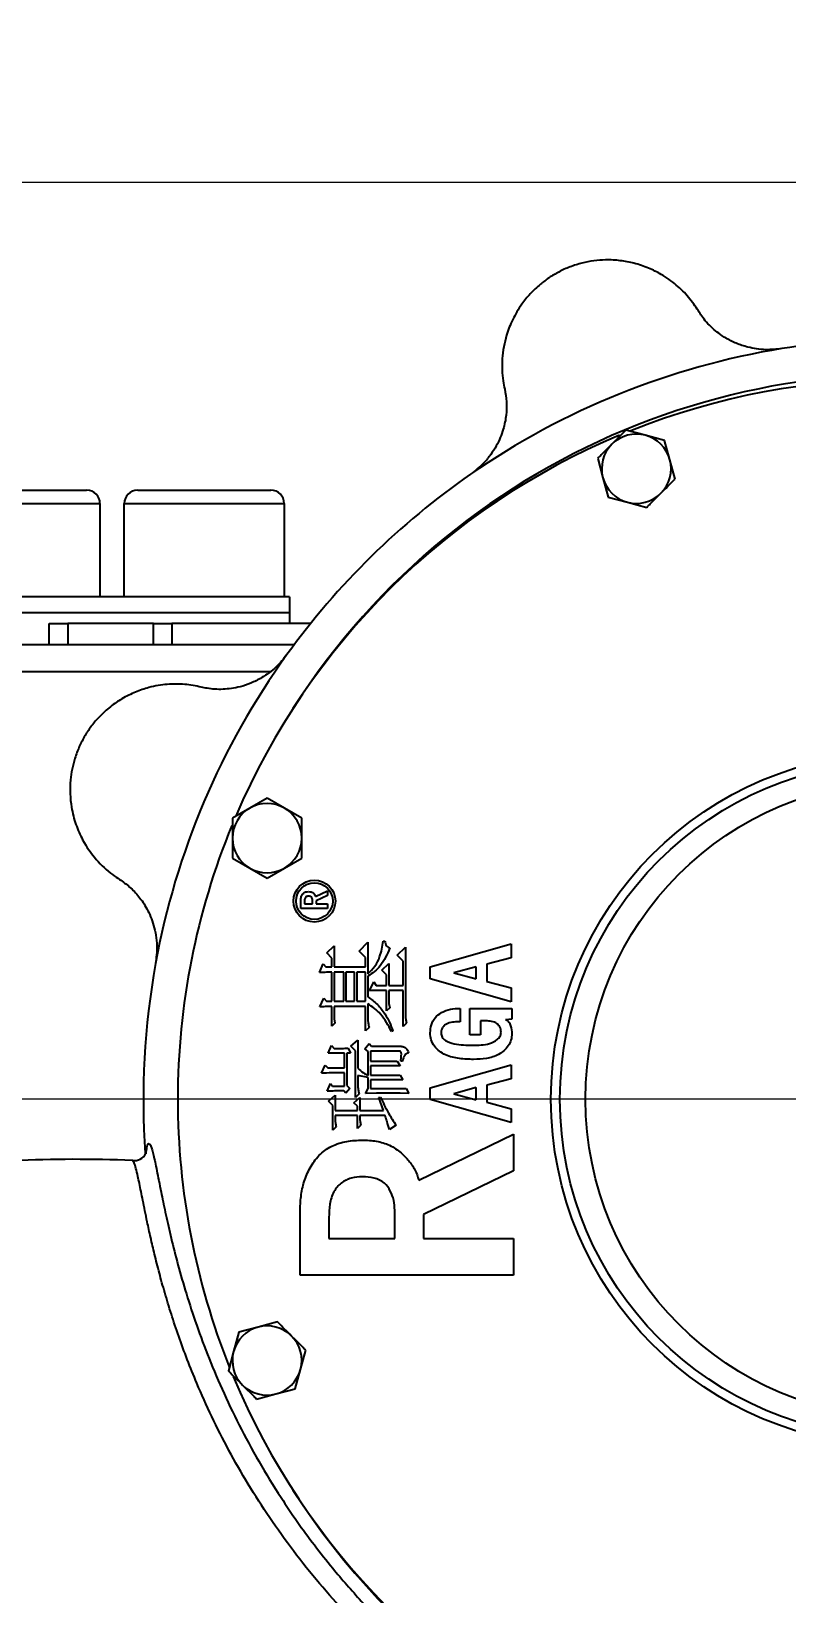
# Model space of a CAD drawing. Header units: millimetres. Extents: x 1756 to 4801, y 514 to 2668.
# Drawn here: x 2863.6 to 3005.3, y 993.8 to 1286.8 of the extents above; entities that cross this region are included whole.
import ezdxf

# ---------------------------------------------------------------- set-up
doc = ezdxf.new("R2010")
doc.units = ezdxf.units.MM
doc.layers.add('AM_5', color=3, linetype='Continuous', lineweight=25)
doc.styles.add('SLDTEXTSTYLE1', font='txt.shx', dxfattribs={"width": 0.7, "bigfont": 'gbcbig.shx'})
doc.dimstyles.new('SLDDIMSTYLE12$0', dxfattribs={"dimtxt": 12, "dimasz": 10, "dimexe": 0, "dimexo": 0.0625, "dimgap": 0.875, "dimtad": 1, "dimdec": 1, "dimlfac": 1.8, "dimrnd": 1e-09, "dimzin": 12, "dimdsep": 46, "dimtxsty": 'SLDTEXTSTYLE1', "dimcen": 0.09, "dimdle": 8.16, "dimclrd": 3, "dimclre": 3, "dimadec": 0, "dimazin": 3, "dimtfac": 1, "dimtdec": 1, "dimtofl": 0, "dimtmove": 0, "dimatfit": 3, "dimfxl": 0, "dimfrac": 2, "dimtolj": 1, "dimlwd": 5, "dimlwe": 5, "dimarcsym": 0})

# ---------------------------------------------------------------- blocks, each defined once
blk = doc.blocks.new('*D50')
at = {"layer": 'AM_5', "color": 3, "lineweight": 5, "transparency": 16777216}
blk.add_line((2510.08, 998.58), (2510.08, 1258.51), dxfattribs=at)
at = {"layer": 'AM_5', "color": 3, "linetype": 'Continuous', "lineweight": 5, "transparency": 16777216}
for p, q in [((2520.08, 1258.51), (3017.2, 1258.51)), ((3027.2, 1086.58), (3027.2, 1258.51))]:
    blk.add_line(p, q, dxfattribs=at)
at = {"layer": 'AM_5', "color": 3, "transparency": 16777216}
for points in [[(2520.08, 1260.18), (2520.08, 1256.85), (2510.08, 1258.51)], [(3017.2, 1260.18), (3017.2, 1256.85), (3027.2, 1258.51)]]:
    blk.add_solid(points, dxfattribs=at)
at = {"layer": 'Defpoints', "color": 0, "transparency": 16777216}
for p in [(3027.2, 1258.51), (3027.2, 1086.52), (2510.08, 998.52)]:
    blk.add_point(p, dxfattribs=at)
at = {"layer": 'AM_5', "color": 0, "transparency": 16777216, "insert": (2774.75, 1273.1), "char_height": 12, "width": 2.3333, "attachment_point": 5, "style": 'SLDTEXTSTYLE1'}
blk.add_mtext('\\A1;{\\H2.28571x;520}', dxfattribs=at)
blk = doc.blocks.new('*D54')
at = {"layer": 'AM_5', "color": 3, "lineweight": 5, "transparency": 16777216}
blk.add_line((3027.14, 1086.52), (2748.56, 1086.52), dxfattribs=at)
at = {"layer": 'AM_5', "color": 3, "linetype": 'Continuous', "lineweight": 5, "transparency": 16777216}
for p, q in [((2748.56, 1076.52), (2748.56, 757.64)), ((3025.24, 747.64), (2748.56, 747.64))]:
    blk.add_line(p, q, dxfattribs=at)
at = {"layer": 'AM_5', "color": 3, "transparency": 16777216}
for points in [[(2746.89, 1076.52), (2750.22, 1076.52), (2748.56, 1086.52)], [(2746.89, 757.64), (2750.22, 757.64), (2748.56, 747.64)]]:
    blk.add_solid(points, dxfattribs=at)
at = {"layer": 'Defpoints', "color": 0, "transparency": 16777216}
for p in [(3027.2, 1086.52), (2748.56, 747.64), (3025.3, 747.64)]:
    blk.add_point(p, dxfattribs=at)
at = {"layer": 'AM_5', "color": 0, "transparency": 16777216, "insert": (2733.97, 854.13), "char_height": 12, "attachment_point": 5, "rotation": 90, "style": 'SLDTEXTSTYLE1'}
blk.add_mtext('\\A1;{\\H2.28571x;340}', dxfattribs=at)

msp = doc.modelspace()

# ---------------------------------------------------------------- linework, layer by layer
at = {"color": 7, "linetype": 'Continuous', "lineweight": 25}
for p, q in [((2978.73, 1211.053), (2975.105, 1212.024)), ((2982.355, 1210.082), (2978.73, 1211.053)), ((2983.326, 1206.457), (2982.355, 1210.082)), ((2969.798, 1206.717), (2970.769, 1203.092)), ((2984.297, 1202.832), (2983.326, 1206.457)), ((2970.769, 1203.092), (2971.74, 1199.467)), ((2971.74, 1199.467), (2975.365, 1198.496)), ((2975.365, 1198.496), (2978.99, 1197.525)), ((2846.445, 1198.259), (2876.445, 1198.259)), ((2876.445, 1198.259), (2876.445, 1180.759)), ((2881.007, 1180.759), (2881.007, 1198.259)), ((2881.007, 1198.259), (2911.007, 1198.259)), ((2911.007, 1198.259), (2911.007, 1180.759)), ((2912.007, 1180.759), (2726.902, 1180.759)), ((2912.007, 1180.759), (2912.007, 1177.759)), ((2912.007, 1177.759), (2730.204, 1177.759)), ((2866.943, 1171.759), (2866.943, 1175.759)), ((2866.943, 1175.759), (2870.393, 1175.759)), ((2870.393, 1175.759), (2870.393, 1171.759)), ((2886.494, 1175.759), (2870.393, 1175.759)), ((2886.494, 1171.759), (2886.494, 1175.759)), ((2886.494, 1175.759), (2889.944, 1175.759)), ((2915.953, 1175.759), (2889.944, 1175.759)), ((2889.944, 1175.759), (2889.944, 1171.759)), ((2912.007, 1177.759), (2912.007, 1175.759)), ((2924.447, 1175.759), (2924.469, 1175.759)), ((2606.142, 1166.759), (2908.486, 1166.759)), ((2907.775, 1143.007), (2904.525, 1141.131)), ((2911.025, 1141.131), (2907.775, 1143.007)), ((2904.525, 1141.131), (2901.275, 1139.254)), ((2914.275, 1139.254), (2911.025, 1141.131)), ((2901.275, 1131.749), (2904.525, 1129.872)), ((2911.025, 1129.872), (2914.275, 1131.749)), ((2904.525, 1129.872), (2907.775, 1127.996)), ((2907.775, 1127.996), (2911.025, 1129.872)), ((2916.888, 1124.536), (2919.107, 1125.617)), ((2919.107, 1125.617), (2919.107, 1124.754)), ((2914.107, 1122.311), (2914.107, 1123.802)), ((2919.107, 1122.311), (2914.107, 1122.311)), ((2914.784, 1123.659), (2914.784, 1123.171)), ((2914.784, 1123.171), (2916.325, 1123.171)), ((2916.325, 1123.171), (2916.325, 1123.83)), ((2919.107, 1124.754), (2917.003, 1123.73)), ((2917.003, 1123.73), (2917.003, 1123.171)), ((2917.003, 1123.171), (2919.107, 1123.171)), ((2919.107, 1123.171), (2919.107, 1122.311)), ((2918.988, 1113.958), (2920.361, 1115.331)), ((2919.927, 1113.019), (2918.988, 1113.958)), ((2920.361, 1115.331), (2920.361, 1111.358)), ((2925.035, 1114.319), (2926.696, 1115.981)), ((2926.263, 1113.091), (2925.035, 1114.319)), ((2926.696, 1115.981), (2926.696, 1110.057)), ((2929.586, 1116.198), (2929.875, 1116.198)), ((2932.2, 1113.525), (2933.717, 1115.042)), ((2933.283, 1112.441), (2932.2, 1113.525)), ((2933.717, 1115.042), (2933.717, 1102.544)), ((2938.379, 1111.345), (2953.55, 1115.675)), ((2953.55, 1115.675), (2953.55, 1113.055)), ((2917.621, 1110.274), (2918.319, 1111.935)), ((2918.319, 1111.935), (2918.809, 1111.358)), ((2918.809, 1111.358), (2919.927, 1111.358)), ((2919.927, 1111.358), (2919.927, 1113.019)), ((2920.361, 1111.358), (2926.263, 1111.358)), ((2926.263, 1111.358), (2926.263, 1113.091)), ((2929.334, 1110.707), (2930.635, 1112.008)), ((2930.201, 1109.841), (2929.334, 1110.707)), ((2930.635, 1112.008), (2930.635, 1107.89)), ((2933.283, 1107.89), (2933.283, 1112.441)), ((2938.379, 1109.136), (2938.379, 1111.345)), ((2946.995, 1111.387), (2942.832, 1110.24)), ((2946.995, 1109.104), (2946.995, 1111.387)), ((2953.55, 1113.055), (2949.029, 1111.86)), ((2949.029, 1111.86), (2949.029, 1108.621)), ((2919.927, 1104.928), (2919.927, 1110.346)), ((2922.153, 1110.346), (2920.361, 1110.346)), ((2920.361, 1110.346), (2920.361, 1104.928)), ((2922.153, 1104.928), (2922.153, 1110.346)), ((2924.208, 1110.346), (2922.587, 1110.346)), ((2922.587, 1110.346), (2922.587, 1104.928)), ((2924.208, 1104.928), (2924.208, 1110.346)), ((2926.263, 1110.346), (2924.641, 1110.346)), ((2924.641, 1110.346), (2924.641, 1104.928)), ((2926.263, 1104.928), (2926.263, 1110.346)), ((2926.696, 1109.624), (2926.696, 1105.723)), ((2927.023, 1106.879), (2927.817, 1108.54)), ((2927.817, 1108.54), (2928.251, 1107.89)), ((2928.251, 1107.89), (2930.201, 1107.89)), ((2930.201, 1107.89), (2930.201, 1109.841)), ((2930.635, 1107.89), (2933.283, 1107.89)), ((2953.55, 1104.819), (2938.379, 1109.136)), ((2942.832, 1110.24), (2946.995, 1109.104)), ((2949.029, 1108.621), (2953.55, 1107.427)), ((2917.693, 1103.845), (2918.461, 1105.506)), ((2918.461, 1105.506), (2918.951, 1104.928)), ((2918.951, 1104.928), (2919.927, 1104.928)), ((2920.361, 1104.928), (2922.153, 1104.928)), ((2922.587, 1104.928), (2924.208, 1104.928)), ((2924.641, 1104.928), (2926.263, 1104.928)), ((2930.201, 1103.122), (2930.201, 1106.951)), ((2933.283, 1106.951), (2930.635, 1106.951)), ((2930.635, 1106.951), (2930.635, 1104.495)), ((2933.283, 1100.161), (2933.283, 1106.951)), ((2953.55, 1107.427), (2953.55, 1104.819)), ((2919.927, 1100.233), (2919.927, 1103.917)), ((2926.263, 1103.917), (2920.361, 1103.917)), ((2920.361, 1103.917), (2920.361, 1101.605)), ((2926.263, 1099.366), (2926.263, 1103.917)), ((2926.696, 1104.423), (2926.696, 1101.75)), ((2930.779, 1103.7), (2930.201, 1103.122)), ((2930.635, 1104.495), (2930.779, 1103.7)), ((2943.994, 1103.573), (2943.994, 1101.078)), ((2945.8, 1098.605), (2945.8, 1103.573)), ((2945.8, 1103.573), (2953.72, 1103.573)), ((2953.72, 1103.573), (2953.72, 1101.545)), ((2920.505, 1100.811), (2919.927, 1100.233)), ((2920.361, 1101.605), (2920.505, 1100.811)), ((2926.913, 1100.016), (2926.263, 1099.366)), ((2931.392, 1099.294), (2931.103, 1099.221)), ((2933.933, 1100.811), (2933.283, 1100.161)), ((2948.566, 1101.248), (2947.835, 1101.248)), ((2947.835, 1101.248), (2947.835, 1098.605)), ((2953.72, 1101.545), (2952.526, 1101.396)), ((2919.218, 1095.176), (2919.868, 1096.621)), ((2919.868, 1096.621), (2920.374, 1096.043)), ((2922.975, 1096.115), (2923.408, 1095.176)), ((2923.512, 1096.476), (2924.813, 1097.632)), ((2924.379, 1095.609), (2923.512, 1096.476)), ((2924.813, 1097.632), (2924.813, 1092.359)), ((2926.126, 1095.971), (2926.921, 1096.982)), ((2926.776, 1095.465), (2926.126, 1095.971)), ((2926.921, 1096.982), (2927.352, 1096.476)), ((2927.352, 1096.476), (2932.604, 1096.476)), ((2947.835, 1098.605), (2945.8, 1098.605)), ((2922.324, 1095.176), (2919.218, 1095.176)), ((2922.324, 1092.431), (2922.324, 1095.176)), ((2922.758, 1095.176), (2922.758, 1089.108)), ((2923.408, 1095.176), (2922.758, 1095.176)), ((2924.379, 1086.869), (2924.379, 1095.609)), ((2926.776, 1090.986), (2926.776, 1095.465)), ((2932.531, 1095.537), (2927.21, 1095.537)), ((2927.21, 1095.537), (2927.21, 1093.659)), ((2927.21, 1093.659), (2932.194, 1093.659)), ((2932.194, 1093.659), (2932.772, 1092.792)), ((2933.179, 1093.659), (2932.89, 1093.659)), ((2938.379, 1088.679), (2953.55, 1093.009)), ((2953.55, 1093.009), (2953.55, 1090.389)), ((2917.963, 1091.42), (2918.691, 1092.937)), ((2918.691, 1092.937), (2919.199, 1092.431)), ((2919.199, 1092.431), (2922.324, 1092.431)), ((2922.324, 1088.963), (2922.324, 1091.492)), ((2926.776, 1090.625), (2924.813, 1090.986)), ((2924.813, 1090.986), (2924.813, 1089.252)), ((2926.776, 1088.53), (2926.776, 1090.625)), ((2932.772, 1092.792), (2927.21, 1092.792)), ((2927.21, 1092.792), (2927.21, 1091.058)), ((2927.21, 1091.058), (2932.772, 1091.058)), ((2933.278, 1090.192), (2927.21, 1090.192)), ((2927.21, 1090.192), (2927.21, 1088.53)), ((2932.772, 1091.058), (2933.278, 1090.192)), ((2953.55, 1090.389), (2949.029, 1089.194)), ((2919.074, 1088.024), (2919.652, 1089.469)), ((2919.304, 1086.146), (2920.532, 1087.302)), ((2919.652, 1089.469), (2920.085, 1088.963)), ((2920.085, 1088.963), (2922.324, 1088.963)), ((2920.532, 1087.302), (2920.532, 1084.412)), ((2922.541, 1087.663), (2922.18, 1088.097)), ((2923.336, 1088.53), (2922.541, 1087.663)), ((2922.758, 1089.108), (2923.336, 1088.53)), ((2925.029, 1087.519), (2924.379, 1086.869)), ((2926.271, 1087.591), (2926.776, 1088.53)), ((2928.288, 1087.663), (2926.271, 1087.591)), ((2927.21, 1088.53), (2933.899, 1088.53)), ((2932.748, 1087.663), (2928.288, 1087.663)), ((2934.402, 1087.591), (2932.748, 1087.663)), ((2933.899, 1088.53), (2934.402, 1087.591)), ((2938.379, 1086.471), (2938.379, 1088.679)), ((2946.995, 1088.721), (2942.832, 1087.574)), ((2942.832, 1087.574), (2946.995, 1086.438)), ((2946.995, 1086.438), (2946.995, 1088.721)), ((2949.029, 1089.194), (2949.029, 1085.955)), ((2920.098, 1085.352), (2919.304, 1086.146)), ((2920.098, 1080.728), (2920.098, 1085.352)), ((2920.532, 1084.412), (2924.722, 1084.412)), ((2924.072, 1085.857), (2925.155, 1086.869)), ((2924.722, 1085.207), (2924.072, 1085.857)), ((2924.722, 1084.412), (2924.722, 1085.207)), ((2925.155, 1086.869), (2925.155, 1084.412)), ((2925.155, 1084.412), (2929.634, 1084.412)), ((2928.767, 1086.869), (2929.056, 1086.941)), ((2929.634, 1084.412), (2928.767, 1086.869)), ((2953.55, 1082.153), (2938.379, 1086.471)), ((2949.029, 1085.955), (2953.55, 1084.761)), ((2953.55, 1084.761), (2953.55, 1082.153)), ((2920.749, 1081.378), (2920.098, 1080.728)), ((2924.722, 1083.473), (2920.532, 1083.473)), ((2920.532, 1083.473), (2920.532, 1083.112)), ((2924.722, 1081.017), (2924.722, 1083.473)), ((2925.372, 1081.667), (2924.722, 1081.017)), ((2929.923, 1083.473), (2925.155, 1083.473)), ((2925.155, 1083.473), (2925.155, 1083.401)), ((2932.018, 1081.667), (2930.717, 1080.873)), ((2936.224, 1071.367), (2953.978, 1080.013)), ((2953.978, 1080.013), (2953.978, 1073.11)), ((2953.978, 1073.11), (2937.142, 1064.92)), ((2913.978, 1053.57), (2913.978, 1065.495)), ((2919.396, 1064.353), (2919.396, 1060.447)), ((2931.725, 1060.447), (2931.725, 1065.718)), ((2937.142, 1064.92), (2937.142, 1060.447)), ((2919.396, 1060.447), (2931.725, 1060.447)), ((2937.142, 1060.447), (2953.978, 1060.447)), ((2953.978, 1060.447), (2953.978, 1053.57)), ((2953.978, 1053.57), (2913.978, 1053.57)), ((2906.092, 1043.813), (2902.467, 1042.842)), ((2909.717, 1044.784), (2906.092, 1043.813)), ((2902.467, 1042.842), (2901.496, 1039.217)), ((2901.496, 1039.217), (2900.525, 1035.592)), ((2914.053, 1035.852), (2915.024, 1039.477)), ((2913.082, 1032.227), (2914.053, 1035.852)), ((2909.457, 1031.256), (2913.082, 1032.227)), ((2905.832, 1030.285), (2909.457, 1031.256))]:
    msp.add_line(p, q, dxfattribs=at)
for centre, radius in [((3026.031, 1086.518), 65), ((3026.031, 1086.518), 63.318), ((3027.201, 1086.518), 59.677), ((2916.666, 1123.694), 3.931), ((2916.666, 1123.694), 3.435)]:
    msp.add_circle(centre, radius, dxfattribs=at)
for centre, radius, start, end in [((3027.201, 1086.518), 142.619, 79.72319, 99.21632), ((3027.201, 1086.518), 142.619, 99.21632, 124.72319), ((3027.201, 1086.518), 135.984, 75.70908, 147.39827), ((3026.031, 1086.518), 135, 67.67066, 111.75176), ((3026.031, 1086.518), 135, 112.71649, 156.82438), ((2977.048, 1204.775), 6.5, 75, 135), ((2977.048, 1204.775), 6.5, 15, 75), ((2977.048, 1204.775), 6.5, 135, 195), ((2977.048, 1204.775), 6.5, 315, 15), ((3027.201, 1086.518), 142.619, 124.72319, 144.21632), ((2977.048, 1204.775), 6.5, 195, 255), ((2873.945, 1198.259), 2.5, 0, 90), ((2883.507, 1198.259), 2.5, 90, 180), ((2908.507, 1198.259), 2.5, 0, 90), ((2977.048, 1204.775), 6.5, 255, 315), ((3027.201, 1086.518), 142.619, 144.21632, 169.72319), ((2907.775, 1135.502), 6.5, 120, 180), ((2907.775, 1135.502), 6.5, 60, 120), ((2907.775, 1135.502), 6.5, 0, 60), ((3026.031, 1086.518), 135, 157.638, 180), ((2907.775, 1135.502), 6.5, 180, 240), ((2907.775, 1135.502), 6.5, 300, 0), ((3027.201, 1086.518), 135.984, 212.60173, 21.68503), ((2907.775, 1135.502), 6.5, 240, 300), ((3027.201, 1086.518), 142.619, 169.72319, 184.08184), ((3026.031, 1086.518), 135, 180, 201.81807), ((2882.836, 1077.511), 2.494, 262.39523, 333.25086), ((2871.866, 822.973), 252.291, 87.58259, 92.65925), ((2907.775, 1037.535), 6.5, 105, 165), ((2907.775, 1037.535), 6.5, 45, 105), ((2907.775, 1037.535), 6.5, 345, 45), ((2907.775, 1037.535), 6.5, 165, 225), ((3026.031, 1086.518), 135, 202.64746, 246.75913), ((2907.775, 1037.535), 6.5, 285, 345), ((2907.775, 1037.535), 6.5, 225, 285)]:
    msp.add_arc(centre, radius, start, end, dxfattribs=at)
for points, knots in [([(2988.683, 1234.357), (2988.107, 1235.22), (2986.952, 1236.947), (2984.62, 1239.267), (2982.056, 1241.103), (2979.36, 1242.458), (2976.789, 1243.33), (2974.081, 1243.847), (2971.531, 1243.985), (2969.093, 1243.801), (2966.846, 1243.379), (2964.609, 1242.67), (2962.525, 1241.733), (2960.66, 1240.618), (2958.831, 1239.254), (2957.086, 1237.586), (2955.281, 1235.356), (2953.757, 1232.747), (2952.427, 1229.285), (2951.753, 1225.374), (2951.885, 1222.033), (2952.249, 1220.208), (2952.351, 1219.7)], [0, 0, 0, 0, 0.0704817, 0.1411253, 0.2114397, 0.262002, 0.312511, 0.3555757, 0.3985696, 0.430653, 0.4627062, 0.4949602, 0.5272108, 0.5564321, 0.5856728, 0.6253972, 0.6651816, 0.7232176, 0.7813627, 0.8729283, 0.9646568, 1, 1, 1, 1]), ([(3004.358, 1227.296), (3003.342, 1227.189), (3001.698, 1227.017), (2999.577, 1227.23), (2997.676, 1227.607), (2995.731, 1228.27), (2993.421, 1229.44), (2991.188, 1231.129), (2989.608, 1232.914), (2988.889, 1234.036), (2988.683, 1234.357)], [0, 0, 0, 0, 0.1281278, 0.2070687, 0.2861351, 0.404738, 0.5235866, 0.7217864, 0.9203618, 1, 1, 1, 1]), ([(2952.351, 1219.7), (2952.489, 1218.924), (2952.767, 1217.37), (2952.693, 1214.849), (2952.15, 1212.089), (2951.142, 1209.58), (2949.798, 1207.458), (2948.303, 1205.586), (2946.843, 1204.434), (2945.963, 1203.738)], [0, 0, 0, 0, 0.1638594, 0.3281213, 0.4914407, 0.6743603, 0.7670388, 0.8595026, 1, 1, 1, 1]), ([(2975.105, 1212.024), (2975.081, 1212.001), (2974.207, 1211.126), (2973.317, 1210.237), (2972.451, 1209.371)], [0, 0, 0, 0, 0.0269953, 1, 1, 1, 1]), ([(2972.451, 1209.371), (2971.786, 1208.706), (2970.896, 1207.816), (2970.02, 1206.939), (2969.798, 1206.717)], [0, 0, 0, 0, 0.74693332, 1, 1, 1, 1]), ([(2981.644, 1200.178), (2982.51, 1201.044), (2983.399, 1201.934), (2984.274, 1202.808), (2984.297, 1202.832)], [0, 0, 0, 0, 0.9730048, 1, 1, 1, 1]), ([(2852.307, 1200.759), (2852.857, 1200.759), (2853.989, 1200.759), (2856.087, 1200.759), (2858.459, 1200.759), (2861.011, 1200.759), (2863.58, 1200.759), (2866.01, 1200.759), (2868.17, 1200.759), (2870.022, 1200.759), (2871.579, 1200.759), (2872.835, 1200.759), (2873.643, 1200.759), (2874.002, 1200.759), (2873.92, 1200.759), (2873.908, 1200.759)], [0, 0, 0, 0, 0.0765593, 0.1577045, 0.2422232, 0.3285356, 0.4148479, 0.4993666, 0.5805118, 0.6570711, 0.7336304, 0.8147756, 0.8992943, 0.9856067, 1, 1, 1, 1]), ([(2883.538, 1200.759), (2883.552, 1200.759), (2883.585, 1200.759), (2884.175, 1200.759), (2885.247, 1200.759), (2886.804, 1200.759), (2888.745, 1200.759), (2890.944, 1200.759), (2893.248, 1200.759), (2894.815, 1200.759), (2895.576, 1200.759)], [0, 0, 0, 0, 0.0967106, 0.2229744, 0.3544874, 0.4887913, 0.6230952, 0.7546082, 0.880872, 1, 1, 1, 1]), ([(2895.576, 1200.759), (2896.339, 1200.759), (2897.911, 1200.759), (2900.264, 1200.759), (2902.542, 1200.759), (2904.597, 1200.759), (2906.286, 1200.759), (2907.532, 1200.759), (2908.25, 1200.759), (2908.548, 1200.759), (2908.485, 1200.759), (2908.475, 1200.759)], [0, 0, 0, 0, 0.1140161, 0.2348618, 0.3607315, 0.4892723, 0.6178131, 0.7436828, 0.8645284, 0.9785445, 1, 1, 1, 1]), ([(2978.99, 1197.525), (2979.212, 1197.747), (2980.089, 1198.623), (2980.979, 1199.513), (2981.644, 1200.178)], [0, 0, 0, 0, 0.2530667, 1, 1, 1, 1]), ([(2912.859, 1171.759), (2909.398, 1171.759), (2901.846, 1171.759), (2888.788, 1171.759), (2873.55, 1171.759), (2856.576, 1171.759), (2839.071, 1171.759), (2822.367, 1171.759), (2806.665, 1171.759), (2792.094, 1171.759), (2777.523, 1171.759), (2763.028, 1171.759), (2749.169, 1171.759), (2740.221, 1171.759), (2736.016, 1171.759)], [0.18851236, 0.18851236, 0.18851236, 0.18851236, 0.24311018, 0.30563263, 0.38464547, 0.46431799, 0.54443646, 0.62477977, 0.68905549, 0.75320203, 0.81712732, 0.88074072, 0.94395346, 1, 1, 1, 1]), ([(2911.504, 1169.911), (2910.86, 1169.117), (2909.82, 1167.833), (2908.169, 1166.484), (2906.559, 1165.406), (2904.714, 1164.5), (2902.254, 1163.694), (2899.481, 1163.309), (2897.101, 1163.454), (2895.799, 1163.739), (2895.427, 1163.82)], [0, 0, 0, 0, 0.1281278, 0.2070687, 0.2861351, 0.404738, 0.5235866, 0.7217864, 0.9203618, 1, 1, 1, 1]), ([(2895.427, 1163.82), (2894.409, 1164.022), (2892.371, 1164.428), (2889.082, 1164.418), (2885.971, 1163.905), (2883.106, 1162.956), (2880.672, 1161.755), (2878.391, 1160.205), (2876.49, 1158.5), (2874.896, 1156.645), (2873.607, 1154.758), (2872.526, 1152.675), (2871.714, 1150.539), (2871.184, 1148.432), (2870.855, 1146.174), (2870.801, 1143.761), (2871.102, 1140.908), (2871.869, 1137.985), (2873.376, 1134.596), (2875.665, 1131.354), (2878.121, 1129.085), (2879.669, 1128.052), (2880.1, 1127.765)], [0, 0, 0, 0, 0.0704817, 0.1411253, 0.2114397, 0.262002, 0.312511, 0.3555757, 0.3985696, 0.430653, 0.4627062, 0.4949602, 0.5272108, 0.5564321, 0.5856728, 0.6253972, 0.6651816, 0.7232176, 0.7813627, 0.8729283, 0.9646568, 1, 1, 1, 1]), ([(2901.275, 1139.254), (2901.275, 1139.221), (2901.275, 1137.984), (2901.275, 1136.726), (2901.275, 1135.502)], [0, 0, 0, 0, 0.0269953, 1, 1, 1, 1]), ([(2914.275, 1135.502), (2914.275, 1136.726), (2914.275, 1137.984), (2914.275, 1139.221), (2914.275, 1139.254)], [0, 0, 0, 0, 0.97300478, 1, 1, 1, 1]), ([(2901.275, 1135.502), (2901.275, 1134.561), (2901.275, 1133.302), (2901.275, 1132.062), (2901.275, 1131.749)], [0, 0, 0, 0, 0.7469333, 1, 1, 1, 1]), ([(2914.275, 1131.749), (2914.275, 1132.062), (2914.275, 1133.302), (2914.275, 1134.561), (2914.275, 1135.502)], [0, 0, 0, 0, 0.2530667, 1, 1, 1, 1]), ([(2880.1, 1127.765), (2880.746, 1127.314), (2882.041, 1126.412), (2883.772, 1124.576), (2885.34, 1122.241), (2886.401, 1119.754), (2886.951, 1117.304), (2887.217, 1114.923), (2887.001, 1113.076), (2886.87, 1111.962)], [0, 0, 0, 0, 0.1638594, 0.3281213, 0.4914407, 0.6743603, 0.7670388, 0.8595026, 1, 1, 1, 1]), ([(2914.107, 1123.802), (2914.123, 1124.038), (2914.154, 1124.508), (2914.472, 1125.114), (2915.011, 1125.442), (2915.382, 1125.464), (2915.569, 1125.475)], [0, 0, 0, 0, 0.2807585, 0.5601549, 0.7794399, 1, 1, 1, 1]), ([(2915.569, 1125.475), (2915.733, 1125.466), (2916.061, 1125.447), (2916.465, 1125.212), (2916.754, 1124.899), (2916.843, 1124.657), (2916.888, 1124.536)], [0, 0, 0, 0, 0.2803151, 0.5594507, 0.780022, 1, 1, 1, 1]), ([(2915.569, 1124.614), (2915.48, 1124.609), (2915.304, 1124.598), (2915.061, 1124.48), (2914.806, 1124.178), (2914.793, 1123.873), (2914.784, 1123.659)], [0, 0, 0, 0, 0.1874919, 0.3742932, 0.5609864, 1, 1, 1, 1]), ([(2916.325, 1123.83), (2916.315, 1123.946), (2916.295, 1124.176), (2916.123, 1124.472), (2915.842, 1124.601), (2915.66, 1124.61), (2915.569, 1124.614)], [0, 0, 0, 0, 0.2805191, 0.5597554, 0.7792183, 1, 1, 1, 1]), ([(2926.696, 1110.057), (2927.164, 1110.511), (2928.101, 1111.42), (2929.13, 1113.543), (2929.413, 1115.19), (2929.586, 1116.198)], [0, 0, 0, 0, 0.2800467, 0.5599854, 1, 1, 1, 1]), ([(2930.814, 1114.897), (2930.565, 1114.308), (2930.068, 1113.131), (2929.094, 1111.637), (2927.987, 1110.406), (2927.126, 1109.884), (2926.696, 1109.624)], [0, 0, 0, 0, 0.2802334, 0.5603462, 0.7802785, 1, 1, 1, 1]), ([(2929.875, 1116.198), (2929.951, 1115.884), (2930.056, 1115.447), (2930.454, 1115.016), (2930.694, 1114.937), (2930.814, 1114.897)], [0, 0, 0, 0, 0.55956435, 0.78005034, 1, 1, 1, 1]), ([(2919.927, 1110.346), (2919.496, 1110.343), (2918.727, 1110.338), (2917.959, 1110.293), (2917.621, 1110.274)], [0, 0, 0, 0, 0.5600064, 1, 1, 1, 1]), ([(2926.696, 1105.723), (2927.314, 1105.278), (2928.548, 1104.387), (2929.827, 1102.679), (2930.796, 1100.982), (2931.193, 1099.857), (2931.392, 1099.294)], [0, 0, 0, 0, 0.2797651, 0.559635, 0.7798429, 1, 1, 1, 1]), ([(2930.201, 1106.951), (2929.608, 1106.948), (2928.548, 1106.944), (2927.489, 1106.899), (2927.023, 1106.879)], [0, 0, 0, 0, 0.5600049, 1, 1, 1, 1]), ([(2919.927, 1103.917), (2919.51, 1103.913), (2918.765, 1103.905), (2918.02, 1103.863), (2917.693, 1103.845)], [0, 0, 0, 0, 0.5599859, 1, 1, 1, 1]), ([(2931.103, 1099.221), (2930.815, 1099.802), (2930.239, 1100.962), (2929.165, 1102.419), (2927.988, 1103.608), (2927.127, 1104.151), (2926.696, 1104.423)], [0, 0, 0, 0, 0.28018043, 0.56014278, 0.7802496, 1, 1, 1, 1]), ([(2933.717, 1102.544), (2933.726, 1102.217), (2933.742, 1101.631), (2933.875, 1101.061), (2933.933, 1100.811)], [0, 0, 0, 0, 0.55995133, 1, 1, 1, 1]), ([(2938.379, 1098.982), (2938.414, 1099.493), (2938.483, 1100.514), (2939.253, 1101.896), (2940.559, 1102.889), (2942.19, 1103.488), (2943.392, 1103.544), (2943.994, 1103.573)], [0, 0, 0, 0, 0.1867586, 0.3729226, 0.5594709, 0.7795025, 1, 1, 1, 1]), ([(2926.696, 1101.75), (2926.705, 1101.422), (2926.721, 1100.837), (2926.854, 1100.267), (2926.913, 1100.016)], [0, 0, 0, 0, 0.5599513, 1, 1, 1, 1]), ([(2946.518, 1093.998), (2945.627, 1094.025), (2943.846, 1094.079), (2941.645, 1094.604), (2940.083, 1095.486), (2939.111, 1096.424), (2938.476, 1097.64), (2938.411, 1098.534), (2938.379, 1098.982)], [0, 0, 0, 0, 0.2504027, 0.5002943, 0.6253666, 0.7502877, 0.8750808, 1, 1, 1, 1]), ([(2943.994, 1101.078), (2943.605, 1101.068), (2942.827, 1101.048), (2941.858, 1100.863), (2941.158, 1100.506), (2940.728, 1100.1), (2940.452, 1099.568), (2940.424, 1099.177), (2940.411, 1098.982)], [0, 0, 0, 0, 0.2504694, 0.5004704, 0.6255057, 0.7504214, 0.8751012, 1, 1, 1, 1]), ([(2940.411, 1098.982), (2940.461, 1098.691), (2940.561, 1098.108), (2941.482, 1097.316), (2943.436, 1096.695), (2945.182, 1096.676), (2946.348, 1096.664)], [0, 0, 0, 0, 0.1239553, 0.2488066, 0.4983555, 1, 1, 1, 1]), ([(2946.348, 1096.664), (2946.88, 1096.675), (2947.945, 1096.697), (2949.543, 1096.892), (2950.758, 1097.49), (2951.525, 1098.274), (2951.634, 1098.802), (2951.689, 1099.065)], [0, 0, 0, 0, 0.2511391, 0.5020492, 0.7508155, 0.8760001, 1, 1, 1, 1]), ([(2951.689, 1099.065), (2951.646, 1099.43), (2951.582, 1099.977), (2951.115, 1100.543), (2950.534, 1100.973), (2949.641, 1101.21), (2948.925, 1101.236), (2948.566, 1101.248)], [0, 0, 0, 0, 0.2484522, 0.3736486, 0.4989325, 0.7490564, 1, 1, 1, 1]), ([(2952.526, 1101.396), (2952.591, 1101.397), (2952.72, 1101.4), (2952.938, 1101.25), (2953.217, 1100.903), (2953.602, 1100.085), (2953.673, 1099.32), (2953.72, 1098.811)], [0, 0, 0, 0, 0.0622525, 0.1247705, 0.2498639, 0.5004423, 1, 1, 1, 1]), ([(2920.374, 1096.043), (2920.86, 1096.043), (2921.727, 1096.043), (2922.593, 1096.093), (2922.975, 1096.115)], [0, 0, 0, 0, 0.5600301, 1, 1, 1, 1]), ([(2932.604, 1096.476), (2932.82, 1096.473), (2933.251, 1096.465), (2933.963, 1096.082), (2934.19, 1095.564), (2934.329, 1095.248)], [0, 0, 0, 0, 0.2811061, 0.5611061, 1, 1, 1, 1]), ([(2953.72, 1098.811), (2953.685, 1098.407), (2953.614, 1097.599), (2952.845, 1096.155), (2951.301, 1094.764), (2948.932, 1094.083), (2947.324, 1094.026), (2946.518, 1093.998)], [0, 0, 0, 0, 0.1250911, 0.2501912, 0.4992688, 0.7492411, 1, 1, 1, 1]), ([(2932.89, 1093.659), (2932.904, 1094.013), (2932.924, 1094.545), (2932.997, 1095.138), (2932.899, 1095.393), (2932.761, 1095.519), (2932.623, 1095.53), (2932.531, 1095.537)], [0, 0, 0, 0, 0.5004533, 0.7502288, 0.8130544, 0.8755102, 1, 1, 1, 1]), ([(2934.329, 1095.248), (2934.143, 1095.182), (2933.769, 1095.051), (2933.372, 1094.44), (2933.252, 1093.955), (2933.179, 1093.659)], [0, 0, 0, 0, 0.2783697, 0.5585894, 1, 1, 1, 1]), ([(2922.324, 1091.492), (2921.51, 1091.492), (2920.056, 1091.491), (2918.603, 1091.441), (2917.963, 1091.42)], [0, 0, 0, 0, 0.5600095, 1, 1, 1, 1]), ([(2924.813, 1092.359), (2925.141, 1092.048), (2925.728, 1091.491), (2926.456, 1091.141), (2926.776, 1090.986)], [0, 0, 0, 0, 0.5590985, 1, 1, 1, 1]), ([(2922.18, 1088.097), (2921.6, 1088.095), (2920.564, 1088.093), (2919.529, 1088.045), (2919.074, 1088.024)], [0, 0, 0, 0, 0.5600083, 1, 1, 1, 1]), ([(2924.813, 1089.252), (2924.822, 1088.925), (2924.838, 1088.339), (2924.971, 1087.769), (2925.029, 1087.519)], [0, 0, 0, 0, 0.5599513, 1, 1, 1, 1]), ([(2929.056, 1086.941), (2929.528, 1085.908), (2930.371, 1084.068), (2931.515, 1082.4), (2932.018, 1081.667)], [0, 0, 0, 0, 0.56088301, 1, 1, 1, 1]), ([(2920.532, 1083.112), (2920.541, 1082.784), (2920.557, 1082.199), (2920.69, 1081.629), (2920.749, 1081.378)], [0, 0, 0, 0, 0.55995133, 1, 1, 1, 1]), ([(2925.155, 1083.401), (2925.164, 1083.073), (2925.18, 1082.488), (2925.313, 1081.918), (2925.372, 1081.667)], [0, 0, 0, 0, 0.5599513, 1, 1, 1, 1]), ([(2930.717, 1080.873), (2930.578, 1081.361), (2930.328, 1082.232), (2930.047, 1083.094), (2929.923, 1083.473)], [0, 0, 0, 0, 0.559991, 1, 1, 1, 1]), ([(2913.978, 1065.495), (2914.01, 1066.439), (2914.074, 1068.325), (2914.663, 1071.11), (2915.763, 1073.73), (2917.433, 1076.107), (2919.842, 1077.844), (2922.706, 1078.752), (2924.683, 1078.837), (2925.672, 1078.88)], [0, 0, 0, 0, 0.1401753, 0.280303, 0.420371, 0.5603153, 0.706657, 0.85322, 1, 1, 1, 1]), ([(2925.672, 1078.88), (2926.543, 1078.841), (2928.283, 1078.762), (2930.817, 1078.011), (2932.862, 1076.651), (2934.4, 1075.023), (2935.614, 1073.338), (2936.02, 1072.024), (2936.224, 1071.367)], [0, 0, 0, 0, 0.1867439, 0.3732657, 0.5596165, 0.7064652, 0.8533715, 1, 1, 1, 1]), ([(2885.096, 1076.318), (2885.142, 1076.751), (2885.265, 1077.888), (2885.578, 1078.378), (2885.986, 1077.92), (2886.476, 1076.211), (2887.08, 1073.332), (2887.802, 1069.628), (2888.655, 1065.468), (2889.626, 1061.12), (2890.846, 1056.225), (2892.374, 1050.807), (2894.251, 1044.961), (2896.537, 1038.725), (2899.267, 1032.192), (2902.472, 1025.455), (2906.161, 1018.622), (2909.858, 1012.57), (2913.396, 1007.334), (2916.634, 1002.906), (2920.61, 997.881), (2925.448, 992.325), (2931.168, 986.464), (2937.211, 980.936), (2943.425, 975.862), (2949.86, 971.175), (2956.349, 966.969), (2962.959, 963.168), (2970.279, 959.448), (2978.383, 955.927), (2987.175, 952.733), (2992.942, 951.139), (2995.831, 950.341)], [0, 0, 0, 0, 0.0260755, 0.068472, 0.110802, 0.1531098, 0.1954668, 0.2377341, 0.2695275, 0.3011026, 0.332991, 0.3646388, 0.3963559, 0.4278961, 0.4596743, 0.4914516, 0.523018, 0.5548504, 0.5758832, 0.5971224, 0.6186428, 0.6500297, 0.6821661, 0.7136009, 0.745887, 0.7773261, 0.8096086, 0.8409322, 0.8729902, 0.9148954, 0.957384, 1, 1, 1, 1]), ([(2933.839, 979.378), (2931.912, 981.083), (2928.088, 984.468), (2922.671, 989.959), (2917.519, 995.727), (2912.693, 1001.766), (2908.233, 1007.999), (2904.187, 1014.326), (2900.56, 1020.694), (2897.342, 1027.057), (2894.795, 1032.745), (2892.775, 1037.767), (2891.187, 1042.101), (2889.786, 1046.304), (2888.586, 1050.258), (2887.545, 1054.017), (2886.672, 1057.458), (2885.921, 1060.672), (2885.336, 1063.356), (2884.86, 1065.65), (2884.476, 1067.551), (2884.136, 1069.256), (2883.831, 1070.766), (2883.51, 1072.283), (2883.174, 1073.7), (2882.835, 1074.693), (2882.613, 1075.136), (2882.514, 1075.022), (2882.507, 1075.014)], [0, 0, 0, 0, 0.0480954, 0.0954717, 0.1424738, 0.1905592, 0.2379894, 0.2849148, 0.3322397, 0.3795362, 0.4272326, 0.4621107, 0.4977858, 0.5328379, 0.5690464, 0.6037861, 0.6400248, 0.6744622, 0.710758, 0.7382559, 0.7672237, 0.7957038, 0.8238511, 0.8536795, 0.8978242, 0.9453463, 0.9962478, 1, 1, 1, 1]), ([(2925.672, 1071.994), (2924.966, 1071.951), (2923.556, 1071.866), (2921.605, 1070.914), (2920.124, 1069.165), (2919.48, 1066.838), (2919.424, 1065.182), (2919.396, 1064.353)], [0, 0, 0, 0, 0.1869219, 0.3731554, 0.5592811, 0.7792936, 1, 1, 1, 1]), ([(2931.725, 1065.718), (2931.692, 1066.339), (2931.627, 1067.581), (2930.965, 1069.334), (2929.833, 1070.994), (2927.853, 1071.885), (2926.4, 1071.958), (2925.672, 1071.994)], [0, 0, 0, 0, 0.18718889, 0.37425564, 0.56073518, 0.77970971, 1, 1, 1, 1]), ([(2912.371, 1042.131), (2911.505, 1042.996), (2910.615, 1043.886), (2909.741, 1044.761), (2909.717, 1044.784)], [0, 0, 0, 0, 0.9730048, 1, 1, 1, 1]), ([(2915.024, 1039.477), (2914.803, 1039.699), (2913.926, 1040.576), (2913.036, 1041.466), (2912.371, 1042.131)], [0, 0, 0, 0, 0.2530667, 1, 1, 1, 1]), ([(2900.525, 1035.592), (2900.548, 1035.568), (2901.423, 1034.694), (2902.313, 1033.804), (2903.178, 1032.938)], [0, 0, 0, 0, 0.0269953, 1, 1, 1, 1]), ([(2903.178, 1032.938), (2903.843, 1032.273), (2904.734, 1031.383), (2905.61, 1030.507), (2905.832, 1030.285)], [0, 0, 0, 0, 0.7469333, 1, 1, 1, 1])]:
    msp.add_open_spline(points, degree=3, knots=knots, dxfattribs=at)

# ---------------------------------------------------------------- dimensions: what is measured, and where the dimension line sits
at = {"layer": 'AM_5'}
dim = msp.add_linear_dim(base=(3027.201, 1258.513), p1=(2510.083, 998.518), p2=(3027.201, 1086.518), text='{\\H2.28571x;520}', dimstyle='SLDDIMSTYLE12$0', override={"dimlfac": 1}, dxfattribs=at)
dim.commit()
dim.dimension.update_dxf_attribs({"geometry": '*D50', "text_midpoint": (2774.749, 1258.513), "dimtype": 160})
dim = msp.add_linear_dim(base=(2748.558, 747.64), p1=(3027.201, 1086.518), p2=(3025.303, 747.64), angle=90, text='{\\H2.28571x;340}', dimstyle='SLDDIMSTYLE12$0', override={"dimlfac": 1}, dxfattribs=at)
dim.commit()
dim.dimension.update_dxf_attribs({"geometry": '*D54', "text_midpoint": (2748.558, 854.125), "dimtype": 160})

doc.saveas('drawing.dxf')
